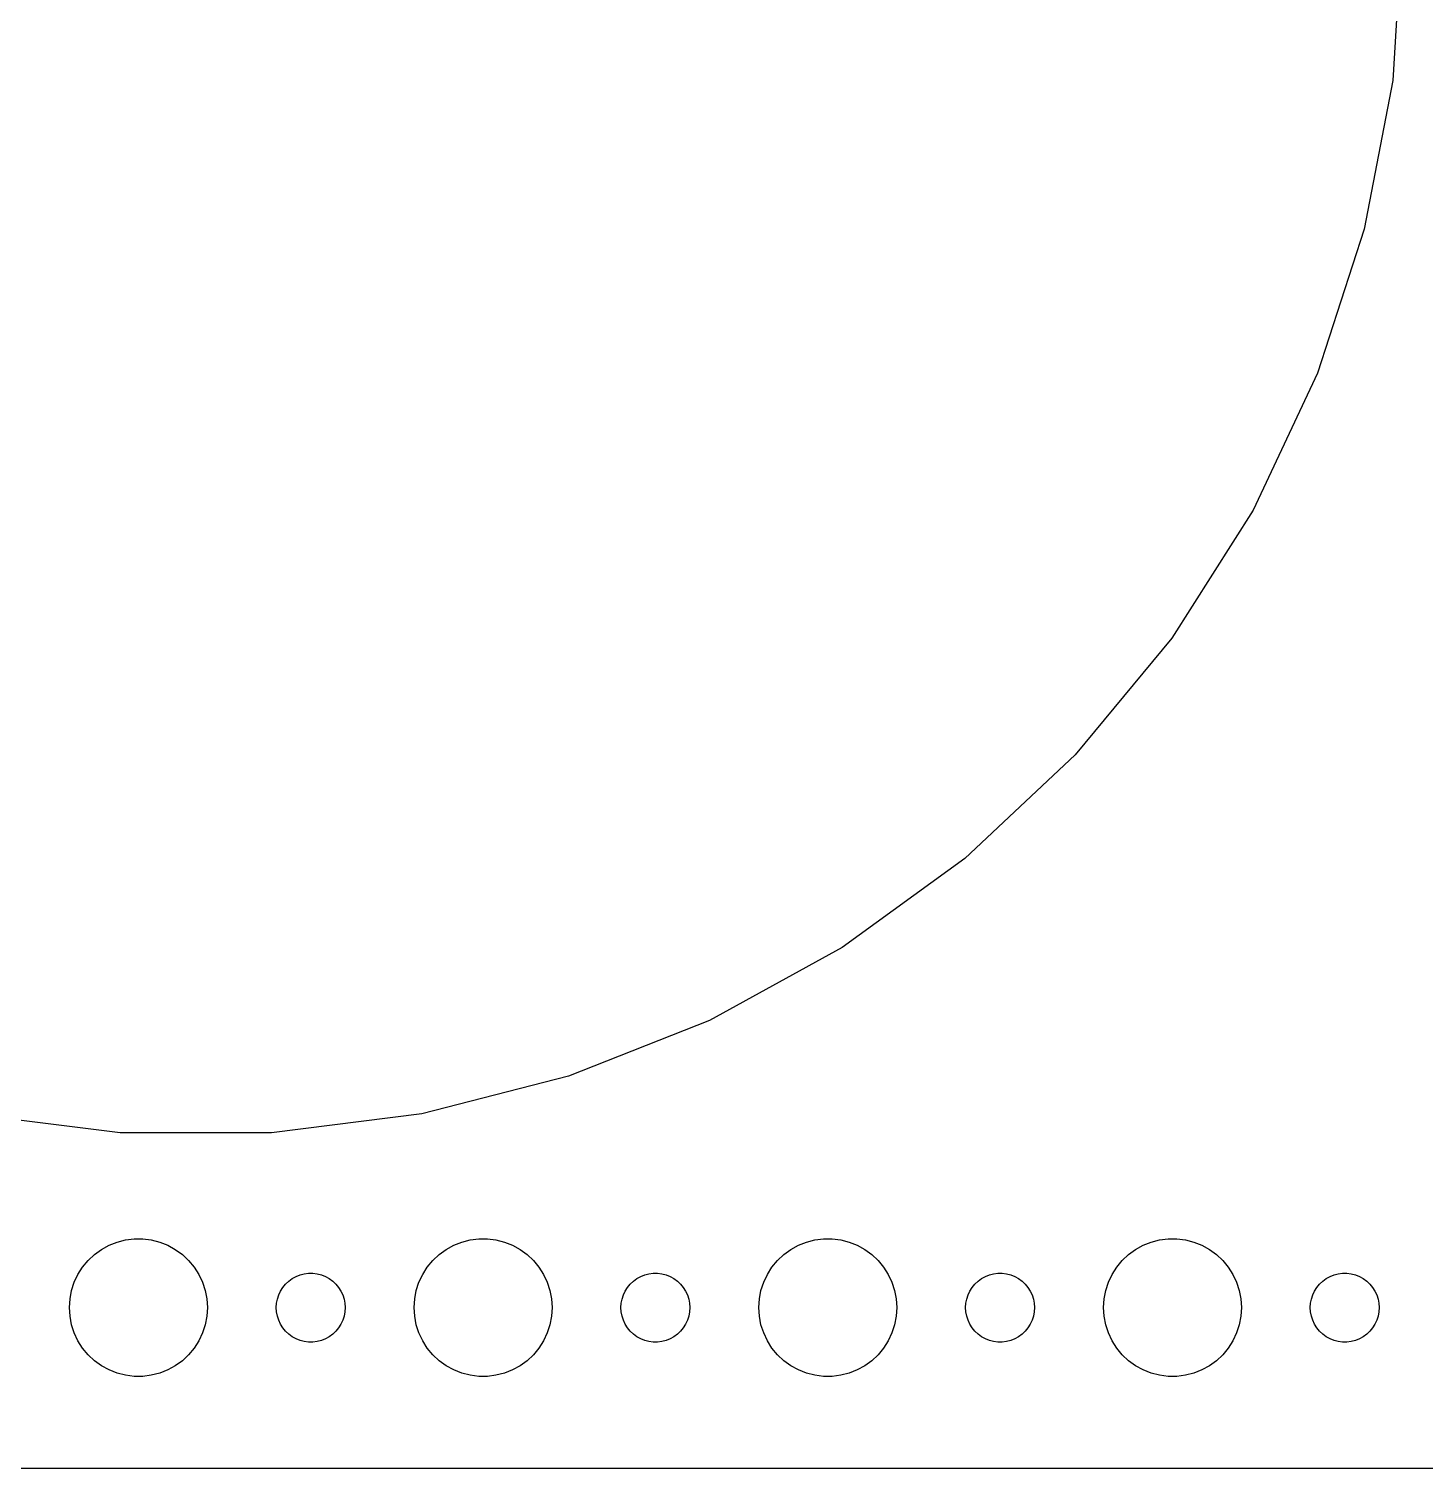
# Model space of a CAD drawing. Header units: metres. Extents: x -180 to 180, y -67 to 67.
# Drawn here: x -117.3 to -56.5, y -67 to -4.3 of the extents above; entities that cross this region are included whole.
import ezdxf

# ---------------------------------------------------------------- set-up
doc = ezdxf.new("R2010")
doc.units = ezdxf.units.M

msp = doc.modelspace()

# ---------------------------------------------------------------- linework, layer by layer
for p, q in [((-57.5, 0), (-57.914, -6.57999)), ((-57.914, -6.57999), (-59.1494, -13.0562)), ((-59.1494, -13.0562), (-61.1867, -19.3265)), ((-61.1867, -19.3265), (-63.9939, -25.2921)), ((-63.9939, -25.2921), (-67.5266, -30.8587)), ((-67.5266, -30.8587), (-71.7291, -35.9387)), ((-71.7291, -35.9387), (-76.5352, -40.4519)), ((-76.5352, -40.4519), (-81.8691, -44.3272)), ((-81.8691, -44.3272), (-87.6466, -47.5034)), ((-87.6466, -47.5034), (-93.7766, -49.9305)), ((-93.7766, -49.9305), (-100.162, -51.5701)), ((-113.296, -52.3964), (-119.838, -51.5701)), ((-100.162, -51.5701), (-106.703, -52.3964)), ((-106.703, -52.3964), (-113.296, -52.3964)), ((-113.062, -57.0531), (-112.688, -57.0059)), ((-112.688, -57.0059), (-112.312, -57.0059)), ((-112.312, -57.0059), (-111.938, -57.0531)), ((-98.0621, -57.0531), (-97.6884, -57.0059)), ((-97.6884, -57.0059), (-97.3116, -57.0059)), ((-97.3116, -57.0059), (-96.9379, -57.0531)), ((-83.0621, -57.0531), (-82.6884, -57.0059)), ((-82.6884, -57.0059), (-82.3116, -57.0059)), ((-82.3116, -57.0059), (-81.9379, -57.0531)), ((-68.0621, -57.0531), (-67.6884, -57.0059)), ((-67.6884, -57.0059), (-67.3116, -57.0059)), ((-67.3116, -57.0059), (-66.9379, -57.0531)), ((-114.412, -57.6885), (-114.107, -57.467)), ((-114.107, -57.467), (-113.777, -57.2855)), ((-113.777, -57.2855), (-113.427, -57.1468)), ((-113.427, -57.1468), (-113.062, -57.0531)), ((-111.938, -57.0531), (-111.573, -57.1468)), ((-111.573, -57.1468), (-111.223, -57.2855)), ((-111.223, -57.2855), (-110.893, -57.467)), ((-110.893, -57.467), (-110.588, -57.6885)), ((-99.4123, -57.6885), (-99.1075, -57.467)), ((-99.1075, -57.467), (-98.7773, -57.2855)), ((-98.7773, -57.2855), (-98.427, -57.1468)), ((-98.427, -57.1468), (-98.0621, -57.0531)), ((-96.9379, -57.0531), (-96.573, -57.1468)), ((-96.573, -57.1468), (-96.2227, -57.2855)), ((-96.2227, -57.2855), (-95.8925, -57.467)), ((-95.8925, -57.467), (-95.5877, -57.6885)), ((-84.4123, -57.6885), (-84.1075, -57.467)), ((-84.1075, -57.467), (-83.7773, -57.2855)), ((-83.7773, -57.2855), (-83.427, -57.1468)), ((-83.427, -57.1468), (-83.0621, -57.0531)), ((-81.9379, -57.0531), (-81.573, -57.1468)), ((-81.573, -57.1468), (-81.2227, -57.2855)), ((-81.2227, -57.2855), (-80.8925, -57.467)), ((-80.8925, -57.467), (-80.5877, -57.6885)), ((-69.4123, -57.6885), (-69.1075, -57.467)), ((-69.1075, -57.467), (-68.7773, -57.2855)), ((-68.7773, -57.2855), (-68.427, -57.1468)), ((-68.427, -57.1468), (-68.0621, -57.0531)), ((-66.9379, -57.0531), (-66.573, -57.1468)), ((-66.573, -57.1468), (-66.2227, -57.2855)), ((-66.2227, -57.2855), (-65.8925, -57.467)), ((-65.8925, -57.467), (-65.5877, -57.6885)), ((-115.129, -58.5547), (-114.927, -58.2366)), ((-114.927, -58.2366), (-114.687, -57.9464)), ((-114.687, -57.9464), (-114.412, -57.6885)), ((-110.588, -57.6885), (-110.313, -57.9464)), ((-110.313, -57.9464), (-110.073, -58.2366)), ((-110.073, -58.2366), (-109.871, -58.5547)), ((-100.129, -58.5547), (-99.927, -58.2366)), ((-99.927, -58.2366), (-99.6869, -57.9464)), ((-99.6869, -57.9464), (-99.4123, -57.6885)), ((-95.5877, -57.6885), (-95.3131, -57.9464)), ((-95.3131, -57.9464), (-95.073, -58.2366)), ((-95.073, -58.2366), (-94.8711, -58.5547)), ((-85.1289, -58.5547), (-84.927, -58.2366)), ((-84.927, -58.2366), (-84.6869, -57.9464)), ((-84.6869, -57.9464), (-84.4123, -57.6885)), ((-80.5877, -57.6885), (-80.3131, -57.9464)), ((-80.3131, -57.9464), (-80.073, -58.2366)), ((-80.073, -58.2366), (-79.8711, -58.5547)), ((-70.1289, -58.5547), (-69.927, -58.2366)), ((-69.927, -58.2366), (-69.6869, -57.9464)), ((-69.6869, -57.9464), (-69.4123, -57.6885)), ((-65.5877, -57.6885), (-65.3131, -57.9464)), ((-65.3131, -57.9464), (-65.073, -58.2366)), ((-65.073, -58.2366), (-64.8711, -58.5547)), ((-115.406, -59.2539), (-115.289, -58.8956)), ((-115.289, -58.8956), (-115.129, -58.5547)), ((-109.871, -58.5547), (-109.711, -58.8956)), ((-109.711, -58.8956), (-109.594, -59.2539)), ((-106.093, -58.9732), (-105.956, -58.8442)), ((-105.956, -58.8442), (-105.804, -58.7335)), ((-105.804, -58.7335), (-105.639, -58.6428)), ((-105.639, -58.6428), (-105.464, -58.5734)), ((-105.464, -58.5734), (-105.281, -58.5266)), ((-105.281, -58.5266), (-105.094, -58.503)), ((-105.094, -58.503), (-104.906, -58.503)), ((-104.906, -58.503), (-104.719, -58.5266)), ((-104.719, -58.5266), (-104.536, -58.5734)), ((-104.536, -58.5734), (-104.361, -58.6428)), ((-104.361, -58.6428), (-104.196, -58.7335)), ((-104.196, -58.7335), (-104.044, -58.8442)), ((-104.044, -58.8442), (-103.907, -58.9732)), ((-100.406, -59.2539), (-100.289, -58.8956)), ((-100.289, -58.8956), (-100.129, -58.5547)), ((-94.8711, -58.5547), (-94.7107, -58.8956)), ((-94.7107, -58.8956), (-94.5943, -59.2539)), ((-91.0934, -58.9732), (-90.9561, -58.8442)), ((-90.9561, -58.8442), (-90.8037, -58.7335)), ((-90.8037, -58.7335), (-90.6387, -58.6428)), ((-90.6387, -58.6428), (-90.4635, -58.5734)), ((-90.4635, -58.5734), (-90.2811, -58.5266)), ((-90.2811, -58.5266), (-90.0942, -58.503)), ((-90.0942, -58.503), (-89.9058, -58.503)), ((-89.9058, -58.503), (-89.7189, -58.5266)), ((-89.7189, -58.5266), (-89.5365, -58.5734)), ((-89.5365, -58.5734), (-89.3613, -58.6428)), ((-89.3613, -58.6428), (-89.1963, -58.7335)), ((-89.1963, -58.7335), (-89.0439, -58.8442)), ((-89.0439, -58.8442), (-88.9065, -58.9732)), ((-85.4057, -59.2539), (-85.2893, -58.8956)), ((-85.2893, -58.8956), (-85.1289, -58.5547)), ((-79.8711, -58.5547), (-79.7107, -58.8956)), ((-79.7107, -58.8956), (-79.5943, -59.2539)), ((-76.0934, -58.9732), (-75.9561, -58.8442)), ((-75.9561, -58.8442), (-75.8037, -58.7335)), ((-75.8037, -58.7335), (-75.6387, -58.6428)), ((-75.6387, -58.6428), (-75.4635, -58.5734)), ((-75.4635, -58.5734), (-75.2811, -58.5266)), ((-75.2811, -58.5266), (-75.0942, -58.503)), ((-75.0942, -58.503), (-74.9058, -58.503)), ((-74.9058, -58.503), (-74.7189, -58.5266)), ((-74.7189, -58.5266), (-74.5365, -58.5734)), ((-74.5365, -58.5734), (-74.3613, -58.6428)), ((-74.3613, -58.6428), (-74.1963, -58.7335)), ((-74.1963, -58.7335), (-74.0439, -58.8442)), ((-74.0439, -58.8442), (-73.9065, -58.9732)), ((-70.4057, -59.2539), (-70.2893, -58.8956)), ((-70.2893, -58.8956), (-70.1289, -58.5547)), ((-64.8711, -58.5547), (-64.7107, -58.8956)), ((-64.7107, -58.8956), (-64.5943, -59.2539)), ((-61.0934, -58.9732), (-60.9561, -58.8442)), ((-60.9561, -58.8442), (-60.8037, -58.7335)), ((-60.8037, -58.7335), (-60.6387, -58.6428)), ((-60.6387, -58.6428), (-60.4635, -58.5734)), ((-60.4635, -58.5734), (-60.2811, -58.5266)), ((-60.2811, -58.5266), (-60.0942, -58.503)), ((-60.0942, -58.503), (-59.9058, -58.503)), ((-59.9058, -58.503), (-59.7189, -58.5266)), ((-59.7189, -58.5266), (-59.5365, -58.5734)), ((-59.5365, -58.5734), (-59.3613, -58.6428)), ((-59.3613, -58.6428), (-59.1963, -58.7335)), ((-59.1963, -58.7335), (-59.0439, -58.8442)), ((-59.0439, -58.8442), (-58.9065, -58.9732)), ((-115.476, -59.624), (-115.406, -59.2539)), ((-109.594, -59.2539), (-109.524, -59.624)), ((-106.453, -59.627), (-106.395, -59.4478)), ((-106.395, -59.4478), (-106.314, -59.2774)), ((-106.314, -59.2774), (-106.214, -59.1183)), ((-106.214, -59.1183), (-106.093, -58.9732)), ((-103.907, -58.9732), (-103.786, -59.1183)), ((-103.786, -59.1183), (-103.686, -59.2774)), ((-103.686, -59.2774), (-103.605, -59.4478)), ((-103.605, -59.4478), (-103.547, -59.627)), ((-100.476, -59.624), (-100.406, -59.2539)), ((-94.5943, -59.2539), (-94.5237, -59.624)), ((-91.4529, -59.627), (-91.3947, -59.4478)), ((-91.3947, -59.4478), (-91.3145, -59.2774)), ((-91.3145, -59.2774), (-91.2135, -59.1183)), ((-91.2135, -59.1183), (-91.0934, -58.9732)), ((-88.9065, -58.9732), (-88.7865, -59.1183)), ((-88.7865, -59.1183), (-88.6855, -59.2774)), ((-88.6855, -59.2774), (-88.6053, -59.4478)), ((-88.6053, -59.4478), (-88.5471, -59.627)), ((-85.4763, -59.624), (-85.4057, -59.2539)), ((-79.5943, -59.2539), (-79.5237, -59.624)), ((-76.4529, -59.627), (-76.3947, -59.4478)), ((-76.3947, -59.4478), (-76.3145, -59.2774)), ((-76.3145, -59.2774), (-76.2135, -59.1183)), ((-76.2135, -59.1183), (-76.0934, -58.9732)), ((-73.9065, -58.9732), (-73.7865, -59.1183)), ((-73.7865, -59.1183), (-73.6855, -59.2774)), ((-73.6855, -59.2774), (-73.6053, -59.4478)), ((-73.6053, -59.4478), (-73.5471, -59.627)), ((-70.4763, -59.624), (-70.4057, -59.2539)), ((-64.5943, -59.2539), (-64.5237, -59.624)), ((-61.4529, -59.627), (-61.3947, -59.4478)), ((-61.3947, -59.4478), (-61.3145, -59.2774)), ((-61.3145, -59.2774), (-61.2135, -59.1183)), ((-61.2135, -59.1183), (-61.0934, -58.9732)), ((-58.9065, -58.9732), (-58.7865, -59.1183)), ((-58.7865, -59.1183), (-58.6855, -59.2774)), ((-58.6855, -59.2774), (-58.6053, -59.4478)), ((-58.6053, -59.4478), (-58.5471, -59.627)), ((-115.5, -60), (-115.476, -59.624)), ((-115.476, -60.376), (-115.5, -60)), ((-109.524, -59.624), (-109.5, -60)), ((-109.5, -60), (-109.524, -60.376)), ((-106.5, -60), (-106.488, -59.812)), ((-106.488, -60.188), (-106.5, -60)), ((-106.488, -59.812), (-106.453, -59.627)), ((-103.547, -59.627), (-103.512, -59.812)), ((-103.512, -59.812), (-103.5, -60)), ((-103.5, -60), (-103.512, -60.188)), ((-100.5, -60), (-100.476, -59.624)), ((-100.476, -60.376), (-100.5, -60)), ((-94.5237, -59.624), (-94.5, -60)), ((-94.5, -60), (-94.5237, -60.376)), ((-91.5, -60), (-91.4882, -59.812)), ((-91.4882, -60.188), (-91.5, -60)), ((-91.4882, -59.812), (-91.4529, -59.627)), ((-88.5471, -59.627), (-88.5118, -59.812)), ((-88.5118, -59.812), (-88.5, -60)), ((-88.5, -60), (-88.5118, -60.188)), ((-85.5, -60), (-85.4763, -59.624)), ((-85.4763, -60.376), (-85.5, -60)), ((-79.5237, -59.624), (-79.5, -60)), ((-79.5, -60), (-79.5237, -60.376)), ((-76.5, -60), (-76.4882, -59.812)), ((-76.4882, -60.188), (-76.5, -60)), ((-76.4882, -59.812), (-76.4529, -59.627)), ((-73.5471, -59.627), (-73.5118, -59.812)), ((-73.5118, -59.812), (-73.5, -60)), ((-73.5, -60), (-73.5118, -60.188)), ((-70.5, -60), (-70.4763, -59.624)), ((-70.4763, -60.376), (-70.5, -60)), ((-64.5237, -59.624), (-64.5, -60)), ((-64.5, -60), (-64.5237, -60.376)), ((-61.5, -60), (-61.4882, -59.812)), ((-61.4882, -60.188), (-61.5, -60)), ((-61.4882, -59.812), (-61.4529, -59.627)), ((-58.5471, -59.627), (-58.5118, -59.812)), ((-58.5118, -59.812), (-58.5, -60)), ((-58.5, -60), (-58.5118, -60.188)), ((-115.406, -60.7461), (-115.476, -60.376)), ((-115.289, -61.1044), (-115.406, -60.7461)), ((-109.594, -60.7461), (-109.711, -61.1044)), ((-109.524, -60.376), (-109.594, -60.7461)), ((-106.453, -60.373), (-106.488, -60.188)), ((-106.395, -60.5522), (-106.453, -60.373)), ((-106.314, -60.7226), (-106.395, -60.5522)), ((-106.214, -60.8817), (-106.314, -60.7226)), ((-103.686, -60.7226), (-103.786, -60.8817)), ((-103.605, -60.5522), (-103.686, -60.7226)), ((-103.547, -60.373), (-103.605, -60.5522)), ((-103.512, -60.188), (-103.547, -60.373)), ((-100.406, -60.7461), (-100.476, -60.376)), ((-100.289, -61.1044), (-100.406, -60.7461)), ((-94.5943, -60.7461), (-94.7107, -61.1044)), ((-94.5237, -60.376), (-94.5943, -60.7461)), ((-91.4529, -60.373), (-91.4882, -60.188)), ((-91.3947, -60.5522), (-91.4529, -60.373)), ((-91.3145, -60.7226), (-91.3947, -60.5522)), ((-91.2135, -60.8817), (-91.3145, -60.7226)), ((-88.6855, -60.7226), (-88.7865, -60.8817)), ((-88.6053, -60.5522), (-88.6855, -60.7226)), ((-88.5471, -60.373), (-88.6053, -60.5522)), ((-88.5118, -60.188), (-88.5471, -60.373)), ((-85.4057, -60.7461), (-85.4763, -60.376)), ((-85.2893, -61.1044), (-85.4057, -60.7461)), ((-79.5943, -60.7461), (-79.7107, -61.1044)), ((-79.5237, -60.376), (-79.5943, -60.7461)), ((-76.4529, -60.373), (-76.4882, -60.188)), ((-76.3947, -60.5522), (-76.4529, -60.373)), ((-76.3145, -60.7226), (-76.3947, -60.5522)), ((-76.2135, -60.8817), (-76.3145, -60.7226)), ((-73.6855, -60.7226), (-73.7865, -60.8817)), ((-73.6053, -60.5522), (-73.6855, -60.7226)), ((-73.5471, -60.373), (-73.6053, -60.5522)), ((-73.5118, -60.188), (-73.5471, -60.373)), ((-70.4057, -60.7461), (-70.4763, -60.376)), ((-70.2893, -61.1044), (-70.4057, -60.7461)), ((-64.5943, -60.7461), (-64.7107, -61.1044)), ((-64.5237, -60.376), (-64.5943, -60.7461)), ((-61.4529, -60.373), (-61.4882, -60.188)), ((-61.3947, -60.5522), (-61.4529, -60.373)), ((-61.3145, -60.7226), (-61.3947, -60.5522)), ((-61.2135, -60.8817), (-61.3145, -60.7226)), ((-58.6855, -60.7226), (-58.7865, -60.8817)), ((-58.6053, -60.5522), (-58.6855, -60.7226)), ((-58.5471, -60.373), (-58.6053, -60.5522)), ((-58.5118, -60.188), (-58.5471, -60.373)), ((-115.129, -61.4453), (-115.289, -61.1044)), ((-109.711, -61.1044), (-109.871, -61.4453)), ((-106.093, -61.0268), (-106.214, -60.8817)), ((-105.956, -61.1558), (-106.093, -61.0268)), ((-105.804, -61.2665), (-105.956, -61.1558)), ((-105.639, -61.3572), (-105.804, -61.2665)), ((-105.464, -61.4266), (-105.639, -61.3572)), ((-104.361, -61.3572), (-104.536, -61.4266)), ((-104.196, -61.2665), (-104.361, -61.3572)), ((-104.044, -61.1558), (-104.196, -61.2665)), ((-103.907, -61.0268), (-104.044, -61.1558)), ((-103.786, -60.8817), (-103.907, -61.0268)), ((-100.129, -61.4453), (-100.289, -61.1044)), ((-94.7107, -61.1044), (-94.8711, -61.4453)), ((-91.0934, -61.0268), (-91.2135, -60.8817)), ((-90.9561, -61.1558), (-91.0934, -61.0268)), ((-90.8037, -61.2665), (-90.9561, -61.1558)), ((-90.6387, -61.3572), (-90.8037, -61.2665)), ((-90.4635, -61.4266), (-90.6387, -61.3572)), ((-89.3613, -61.3572), (-89.5365, -61.4266)), ((-89.1963, -61.2665), (-89.3613, -61.3572)), ((-89.0439, -61.1558), (-89.1963, -61.2665)), ((-88.9065, -61.0268), (-89.0439, -61.1558)), ((-88.7865, -60.8817), (-88.9065, -61.0268)), ((-85.1289, -61.4453), (-85.2893, -61.1044)), ((-79.7107, -61.1044), (-79.8711, -61.4453)), ((-76.0934, -61.0268), (-76.2135, -60.8817)), ((-75.9561, -61.1558), (-76.0934, -61.0268)), ((-75.8037, -61.2665), (-75.9561, -61.1558)), ((-75.6387, -61.3572), (-75.8037, -61.2665)), ((-75.4635, -61.4266), (-75.6387, -61.3572)), ((-74.3613, -61.3572), (-74.5365, -61.4266)), ((-74.1963, -61.2665), (-74.3613, -61.3572)), ((-74.0439, -61.1558), (-74.1963, -61.2665)), ((-73.9065, -61.0268), (-74.0439, -61.1558)), ((-73.7865, -60.8817), (-73.9065, -61.0268)), ((-70.1289, -61.4453), (-70.2893, -61.1044)), ((-64.7107, -61.1044), (-64.8711, -61.4453)), ((-61.0934, -61.0268), (-61.2135, -60.8817)), ((-60.9561, -61.1558), (-61.0934, -61.0268)), ((-60.8037, -61.2665), (-60.9561, -61.1558)), ((-60.6387, -61.3572), (-60.8037, -61.2665)), ((-60.4635, -61.4266), (-60.6387, -61.3572)), ((-59.3613, -61.3572), (-59.5365, -61.4266)), ((-59.1963, -61.2665), (-59.3613, -61.3572)), ((-59.0439, -61.1558), (-59.1963, -61.2665)), ((-58.9065, -61.0268), (-59.0439, -61.1558)), ((-58.7865, -60.8817), (-58.9065, -61.0268)), ((-114.927, -61.7634), (-115.129, -61.4453)), ((-114.687, -62.0536), (-114.927, -61.7634)), ((-110.073, -61.7634), (-110.313, -62.0536)), ((-109.871, -61.4453), (-110.073, -61.7634)), ((-105.281, -61.4734), (-105.464, -61.4266)), ((-105.094, -61.497), (-105.281, -61.4734)), ((-104.906, -61.497), (-105.094, -61.497)), ((-104.719, -61.4734), (-104.906, -61.497)), ((-104.536, -61.4266), (-104.719, -61.4734)), ((-99.927, -61.7634), (-100.129, -61.4453)), ((-99.6869, -62.0536), (-99.927, -61.7634)), ((-95.073, -61.7634), (-95.3131, -62.0536)), ((-94.8711, -61.4453), (-95.073, -61.7634)), ((-90.2811, -61.4734), (-90.4635, -61.4266)), ((-90.0942, -61.497), (-90.2811, -61.4734)), ((-89.9058, -61.497), (-90.0942, -61.497)), ((-89.7189, -61.4734), (-89.9058, -61.497)), ((-89.5365, -61.4266), (-89.7189, -61.4734)), ((-84.927, -61.7634), (-85.1289, -61.4453)), ((-84.6869, -62.0536), (-84.927, -61.7634)), ((-80.073, -61.7634), (-80.3131, -62.0536)), ((-79.8711, -61.4453), (-80.073, -61.7634)), ((-75.2811, -61.4734), (-75.4635, -61.4266)), ((-75.0942, -61.497), (-75.2811, -61.4734)), ((-74.9058, -61.497), (-75.0942, -61.497)), ((-74.7189, -61.4734), (-74.9058, -61.497)), ((-74.5365, -61.4266), (-74.7189, -61.4734)), ((-69.927, -61.7634), (-70.1289, -61.4453)), ((-69.6869, -62.0536), (-69.927, -61.7634)), ((-65.073, -61.7634), (-65.3131, -62.0536)), ((-64.8711, -61.4453), (-65.073, -61.7634)), ((-60.2811, -61.4734), (-60.4635, -61.4266)), ((-60.0942, -61.497), (-60.2811, -61.4734)), ((-59.9058, -61.497), (-60.0942, -61.497)), ((-59.7189, -61.4734), (-59.9058, -61.497)), ((-59.5365, -61.4266), (-59.7189, -61.4734)), ((-114.412, -62.3115), (-114.687, -62.0536)), ((-114.107, -62.533), (-114.412, -62.3115)), ((-113.777, -62.7145), (-114.107, -62.533)), ((-110.893, -62.533), (-111.223, -62.7145)), ((-110.588, -62.3115), (-110.893, -62.533)), ((-110.313, -62.0536), (-110.588, -62.3115)), ((-99.4123, -62.3115), (-99.6869, -62.0536)), ((-99.1075, -62.533), (-99.4123, -62.3115)), ((-98.7773, -62.7145), (-99.1075, -62.533)), ((-95.8925, -62.533), (-96.2227, -62.7145)), ((-95.5877, -62.3115), (-95.8925, -62.533)), ((-95.3131, -62.0536), (-95.5877, -62.3115)), ((-84.4123, -62.3115), (-84.6869, -62.0536)), ((-84.1075, -62.533), (-84.4123, -62.3115)), ((-83.7773, -62.7145), (-84.1075, -62.533)), ((-80.8925, -62.533), (-81.2227, -62.7145)), ((-80.5877, -62.3115), (-80.8925, -62.533)), ((-80.3131, -62.0536), (-80.5877, -62.3115)), ((-69.4123, -62.3115), (-69.6869, -62.0536)), ((-69.1075, -62.533), (-69.4123, -62.3115)), ((-68.7773, -62.7145), (-69.1075, -62.533)), ((-65.8925, -62.533), (-66.2227, -62.7145)), ((-65.5877, -62.3115), (-65.8925, -62.533)), ((-65.3131, -62.0536), (-65.5877, -62.3115)), ((-113.427, -62.8532), (-113.777, -62.7145)), ((-113.062, -62.9469), (-113.427, -62.8532)), ((-112.688, -62.9941), (-113.062, -62.9469)), ((-112.312, -62.9941), (-112.688, -62.9941)), ((-111.938, -62.9469), (-112.312, -62.9941)), ((-111.573, -62.8532), (-111.938, -62.9469)), ((-111.223, -62.7145), (-111.573, -62.8532)), ((-98.427, -62.8532), (-98.7773, -62.7145)), ((-98.0621, -62.9469), (-98.427, -62.8532)), ((-97.6884, -62.9941), (-98.0621, -62.9469)), ((-97.3116, -62.9941), (-97.6884, -62.9941)), ((-96.9379, -62.9469), (-97.3116, -62.9941)), ((-96.573, -62.8532), (-96.9379, -62.9469)), ((-96.2227, -62.7145), (-96.573, -62.8532)), ((-83.427, -62.8532), (-83.7773, -62.7145)), ((-83.0621, -62.9469), (-83.427, -62.8532)), ((-82.6884, -62.9941), (-83.0621, -62.9469)), ((-82.3116, -62.9941), (-82.6884, -62.9941)), ((-81.9379, -62.9469), (-82.3116, -62.9941)), ((-81.573, -62.8532), (-81.9379, -62.9469)), ((-81.2227, -62.7145), (-81.573, -62.8532)), ((-68.427, -62.8532), (-68.7773, -62.7145)), ((-68.0621, -62.9469), (-68.427, -62.8532)), ((-67.6884, -62.9941), (-68.0621, -62.9469)), ((-67.3116, -62.9941), (-67.6884, -62.9941)), ((-66.9379, -62.9469), (-67.3116, -62.9941)), ((-66.573, -62.8532), (-66.9379, -62.9469)), ((-66.2227, -62.7145), (-66.573, -62.8532)), ((-174.814, -66.9901), (174.814, -66.9901))]:
    msp.add_line(p, q)

doc.saveas('drawing.dxf')
